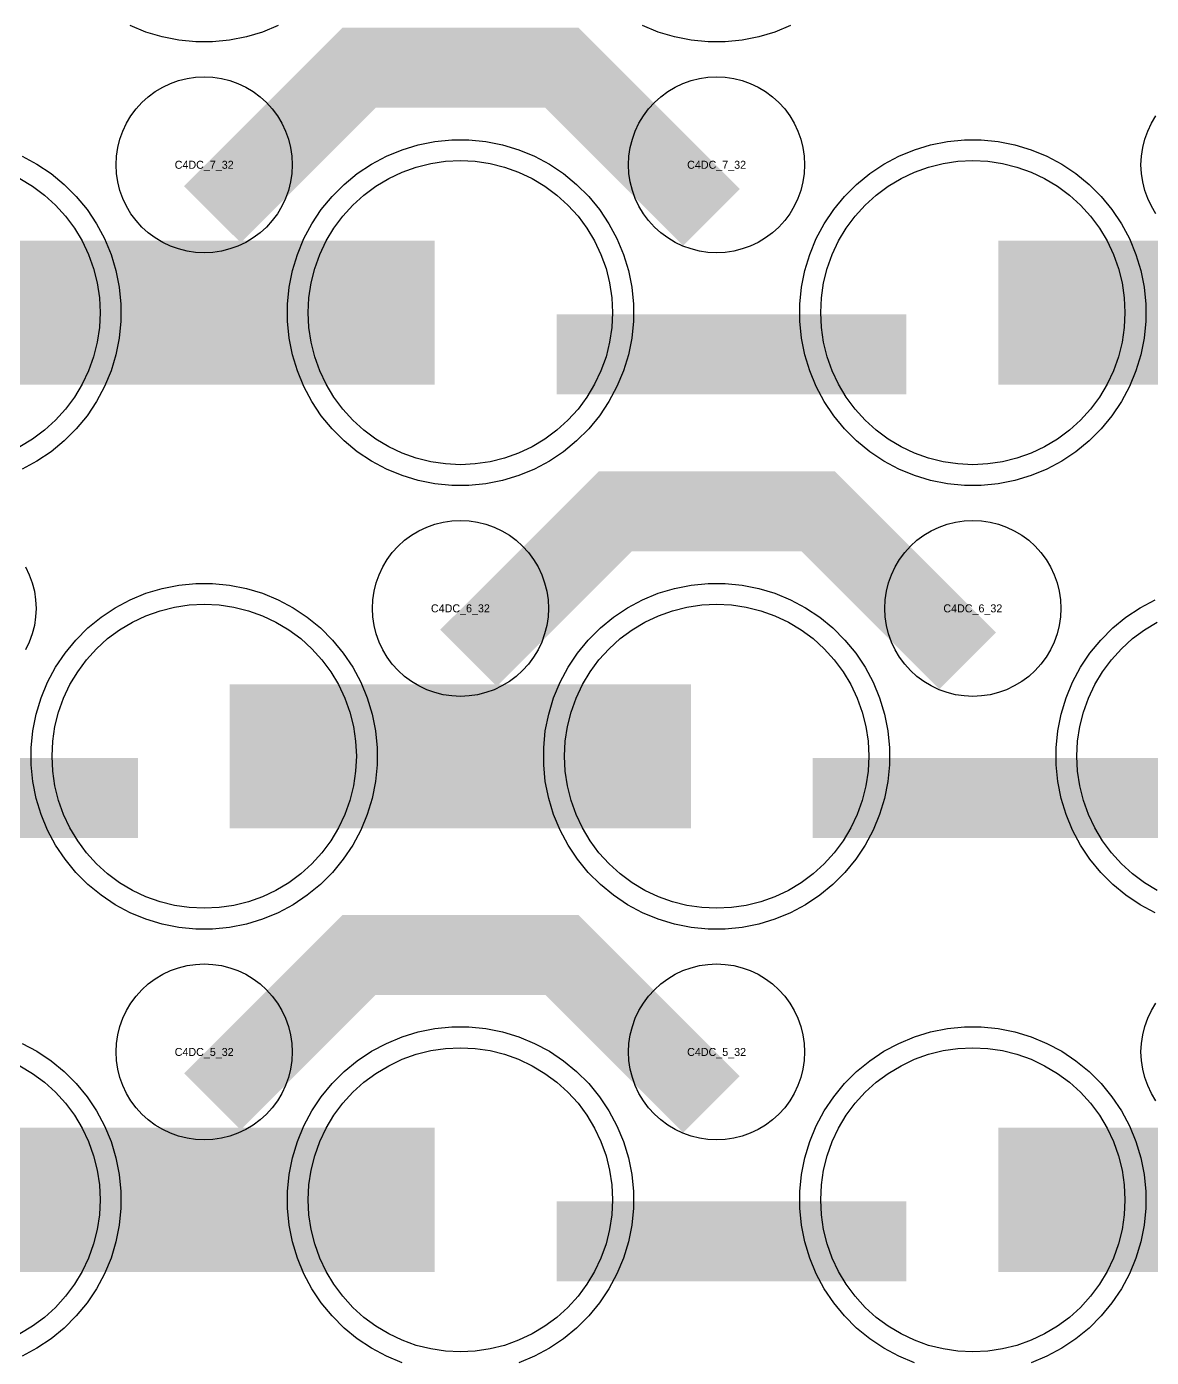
# Model space of a CAD drawing. Extents: x -11880 to 11880, y -14992 to 14992.
# Drawn here: x -1815.4 to -1464.2, y -14196 to -13780.3 of the extents above; entities that cross this region are included whole.
import ezdxf
from ezdxf.enums import TextEntityAlignment as Align

# ---------------------------------------------------------------- set-up
doc = ezdxf.new("R2010")
doc.units = 0
doc.header["$MEASUREMENT"] = 0
for name, color, linetype in [('GDS_775_DT_237', 138, 'CONTINUOUS'), ('RDL1_FS', 34, 'CONTINUOUS'), ('RDL_BS', 160, 'CONTINUOUS')]:
    doc.layers.add(name, color=color, linetype=linetype)

msp = doc.modelspace()

# ---------------------------------------------------------------- linework, layer by layer
at = {"layer": 'RDL1_FS', "color": 241, "true_color": 0xf7abae}
for points in [[(-1680, -13917.124), (-1684.657, -13916.895), (-1689.268, -13916.211), (-1693.791, -13915.079), (-1698.181, -13913.507), (-1702.395, -13911.515), (-1706.395, -13909.117), (-1710.14, -13906.339), (-1713.594, -13903.209), (-1716.724, -13899.755), (-1719.502, -13896.01), (-1721.9, -13892.01), (-1723.892, -13887.796), (-1725.464, -13883.406), (-1726.596, -13878.883), (-1727.28, -13874.272), (-1727.509, -13869.615), (-1727.28, -13864.958), (-1726.596, -13860.347), (-1725.464, -13855.824), (-1723.892, -13851.434), (-1721.9, -13847.22), (-1719.502, -13843.22), (-1716.724, -13839.475), (-1713.594, -13836.021), (-1710.14, -13832.891), (-1706.395, -13830.113), (-1702.395, -13827.715), (-1698.181, -13825.723), (-1693.791, -13824.151), (-1689.268, -13823.019), (-1684.657, -13822.335), (-1680, -13822.106), (-1675.343, -13822.335), (-1670.732, -13823.019), (-1666.209, -13824.151), (-1661.819, -13825.723), (-1657.605, -13827.715), (-1653.605, -13830.113), (-1649.86, -13832.891), (-1646.406, -13836.021), (-1643.276, -13839.475), (-1640.498, -13843.22), (-1638.1, -13847.22), (-1636.108, -13851.434), (-1634.536, -13855.824), (-1633.404, -13860.347), (-1632.72, -13864.958), (-1632.491, -13869.615), (-1632.72, -13874.272), (-1633.404, -13878.883), (-1634.536, -13883.406), (-1636.108, -13887.796), (-1638.1, -13892.01), (-1640.498, -13896.01), (-1643.276, -13899.755), (-1646.406, -13903.209), (-1649.86, -13906.339), (-1653.605, -13909.117), (-1657.605, -13911.515), (-1661.819, -13913.507), (-1666.209, -13915.079), (-1670.732, -13916.211), (-1675.343, -13916.895)], [(-1520, -13917.124), (-1524.657, -13916.895), (-1529.268, -13916.211), (-1533.791, -13915.079), (-1538.181, -13913.507), (-1542.395, -13911.515), (-1546.395, -13909.117), (-1550.14, -13906.339), (-1553.594, -13903.209), (-1556.724, -13899.755), (-1559.502, -13896.01), (-1561.9, -13892.01), (-1563.892, -13887.796), (-1565.464, -13883.406), (-1566.596, -13878.883), (-1567.28, -13874.272), (-1567.509, -13869.615), (-1567.28, -13864.958), (-1566.596, -13860.347), (-1565.464, -13855.824), (-1563.892, -13851.434), (-1561.9, -13847.22), (-1559.502, -13843.22), (-1556.724, -13839.475), (-1553.594, -13836.021), (-1550.14, -13832.891), (-1546.395, -13830.113), (-1542.395, -13827.715), (-1538.181, -13825.723), (-1533.791, -13824.151), (-1529.268, -13823.019), (-1524.657, -13822.335), (-1520, -13822.106), (-1515.343, -13822.335), (-1510.732, -13823.019), (-1506.209, -13824.151), (-1501.819, -13825.723), (-1497.605, -13827.715), (-1493.605, -13830.113), (-1489.86, -13832.891), (-1486.406, -13836.021), (-1483.276, -13839.475), (-1480.498, -13843.22), (-1478.1, -13847.22), (-1476.108, -13851.434), (-1474.536, -13855.824), (-1473.404, -13860.347), (-1472.72, -13864.958), (-1472.491, -13869.615), (-1472.72, -13874.272), (-1473.404, -13878.883), (-1474.536, -13883.406), (-1476.108, -13887.796), (-1478.1, -13892.01), (-1480.498, -13896.01), (-1483.276, -13899.755), (-1486.406, -13903.209), (-1489.86, -13906.339), (-1493.605, -13909.117), (-1497.605, -13911.515), (-1501.819, -13913.507), (-1506.209, -13915.079), (-1510.732, -13916.211), (-1515.343, -13916.895)], [(-1760, -14055.689), (-1764.657, -14055.46), (-1769.268, -14054.776), (-1773.791, -14053.644), (-1778.181, -14052.072), (-1782.395, -14050.08), (-1786.395, -14047.682), (-1790.14, -14044.904), (-1793.594, -14041.774), (-1796.724, -14038.32), (-1799.502, -14034.575), (-1801.9, -14030.575), (-1803.892, -14026.361), (-1805.464, -14021.971), (-1806.596, -14017.448), (-1807.28, -14012.837), (-1807.509, -14008.18), (-1807.28, -14003.523), (-1806.596, -13998.912), (-1805.464, -13994.389), (-1803.892, -13989.999), (-1801.9, -13985.785), (-1799.502, -13981.785), (-1796.724, -13978.04), (-1793.594, -13974.586), (-1790.14, -13971.456), (-1786.395, -13968.678), (-1782.395, -13966.28), (-1778.181, -13964.288), (-1773.791, -13962.716), (-1769.268, -13961.584), (-1764.657, -13960.9), (-1760, -13960.671), (-1755.343, -13960.9), (-1750.732, -13961.584), (-1746.209, -13962.716), (-1741.819, -13964.288), (-1737.605, -13966.28), (-1733.605, -13968.678), (-1729.86, -13971.456), (-1726.406, -13974.586), (-1723.276, -13978.04), (-1720.498, -13981.785), (-1718.1, -13985.785), (-1716.108, -13989.999), (-1714.536, -13994.389), (-1713.404, -13998.912), (-1712.72, -14003.523), (-1712.491, -14008.18), (-1712.72, -14012.837), (-1713.404, -14017.448), (-1714.536, -14021.971), (-1716.108, -14026.361), (-1718.1, -14030.575), (-1720.498, -14034.575), (-1723.276, -14038.32), (-1726.406, -14041.774), (-1729.86, -14044.904), (-1733.605, -14047.682), (-1737.605, -14050.08), (-1741.819, -14052.072), (-1746.209, -14053.644), (-1750.732, -14054.776), (-1755.343, -14055.46)], [(-1600, -14055.689), (-1604.657, -14055.46), (-1609.268, -14054.776), (-1613.791, -14053.644), (-1618.181, -14052.072), (-1622.395, -14050.08), (-1626.395, -14047.682), (-1630.14, -14044.904), (-1633.594, -14041.774), (-1636.724, -14038.32), (-1639.502, -14034.575), (-1641.9, -14030.575), (-1643.892, -14026.361), (-1645.464, -14021.971), (-1646.596, -14017.448), (-1647.28, -14012.837), (-1647.509, -14008.18), (-1647.28, -14003.523), (-1646.596, -13998.912), (-1645.464, -13994.389), (-1643.892, -13989.999), (-1641.9, -13985.785), (-1639.502, -13981.785), (-1636.724, -13978.04), (-1633.594, -13974.586), (-1630.14, -13971.456), (-1626.395, -13968.678), (-1622.395, -13966.28), (-1618.181, -13964.288), (-1613.791, -13962.716), (-1609.268, -13961.584), (-1604.657, -13960.9), (-1600, -13960.671), (-1595.343, -13960.9), (-1590.732, -13961.584), (-1586.209, -13962.716), (-1581.819, -13964.288), (-1577.605, -13966.28), (-1573.605, -13968.678), (-1569.86, -13971.456), (-1566.406, -13974.586), (-1563.276, -13978.04), (-1560.498, -13981.785), (-1558.1, -13985.785), (-1556.108, -13989.999), (-1554.536, -13994.389), (-1553.404, -13998.912), (-1552.72, -14003.523), (-1552.491, -14008.18), (-1552.72, -14012.837), (-1553.404, -14017.448), (-1554.536, -14021.971), (-1556.108, -14026.361), (-1558.1, -14030.575), (-1560.498, -14034.575), (-1563.276, -14038.32), (-1566.406, -14041.774), (-1569.86, -14044.904), (-1573.605, -14047.682), (-1577.605, -14050.08), (-1581.819, -14052.072), (-1586.209, -14053.644), (-1590.732, -14054.776), (-1595.343, -14055.46)], [(-1680, -14194.254), (-1684.657, -14194.025), (-1689.268, -14193.341), (-1693.791, -14192.209), (-1698.181, -14190.637), (-1702.395, -14188.645), (-1706.395, -14186.247), (-1710.14, -14183.469), (-1713.594, -14180.339), (-1716.724, -14176.885), (-1719.502, -14173.14), (-1721.9, -14169.14), (-1723.892, -14164.926), (-1725.464, -14160.536), (-1726.596, -14156.013), (-1727.28, -14151.402), (-1727.509, -14146.745), (-1727.28, -14142.088), (-1726.596, -14137.477), (-1725.464, -14132.954), (-1723.892, -14128.564), (-1721.9, -14124.35), (-1719.502, -14120.35), (-1716.724, -14116.605), (-1713.594, -14113.151), (-1710.14, -14110.021), (-1706.395, -14107.243), (-1702.395, -14104.845), (-1698.181, -14102.853), (-1693.791, -14101.281), (-1689.268, -14100.149), (-1684.657, -14099.465), (-1680, -14099.236), (-1675.343, -14099.465), (-1670.732, -14100.149), (-1666.209, -14101.281), (-1661.819, -14102.853), (-1657.605, -14104.845), (-1653.605, -14107.243), (-1649.86, -14110.021), (-1646.406, -14113.151), (-1643.276, -14116.605), (-1640.498, -14120.35), (-1638.1, -14124.35), (-1636.108, -14128.564), (-1634.536, -14132.954), (-1633.404, -14137.477), (-1632.72, -14142.088), (-1632.491, -14146.745), (-1632.72, -14151.402), (-1633.404, -14156.013), (-1634.536, -14160.536), (-1636.108, -14164.926), (-1638.1, -14169.14), (-1640.498, -14173.14), (-1643.276, -14176.885), (-1646.406, -14180.339), (-1649.86, -14183.469), (-1653.605, -14186.247), (-1657.605, -14188.645), (-1661.819, -14190.637), (-1666.209, -14192.209), (-1670.732, -14193.341), (-1675.343, -14194.025)], [(-1520, -14194.254), (-1524.657, -14194.025), (-1529.268, -14193.341), (-1533.791, -14192.209), (-1538.181, -14190.637), (-1542.395, -14188.645), (-1546.395, -14186.247), (-1550.14, -14183.469), (-1553.594, -14180.339), (-1556.724, -14176.885), (-1559.502, -14173.14), (-1561.9, -14169.14), (-1563.892, -14164.926), (-1565.464, -14160.536), (-1566.596, -14156.013), (-1567.28, -14151.402), (-1567.509, -14146.745), (-1567.28, -14142.088), (-1566.596, -14137.477), (-1565.464, -14132.954), (-1563.892, -14128.564), (-1561.9, -14124.35), (-1559.502, -14120.35), (-1556.724, -14116.605), (-1553.594, -14113.151), (-1550.14, -14110.021), (-1546.395, -14107.243), (-1542.395, -14104.845), (-1538.181, -14102.853), (-1533.791, -14101.281), (-1529.268, -14100.149), (-1524.657, -14099.465), (-1520, -14099.236), (-1515.343, -14099.465), (-1510.732, -14100.149), (-1506.209, -14101.281), (-1501.819, -14102.853), (-1497.605, -14104.845), (-1493.605, -14107.243), (-1489.86, -14110.021), (-1486.406, -14113.151), (-1483.276, -14116.605), (-1480.498, -14120.35), (-1478.1, -14124.35), (-1476.108, -14128.564), (-1474.536, -14132.954), (-1473.404, -14137.477), (-1472.72, -14142.088), (-1472.491, -14146.745), (-1472.72, -14151.402), (-1473.404, -14156.013), (-1474.536, -14160.536), (-1476.108, -14164.926), (-1478.1, -14169.14), (-1480.498, -14173.14), (-1483.276, -14176.885), (-1486.406, -14180.339), (-1489.86, -14183.469), (-1493.605, -14186.247), (-1497.605, -14188.645), (-1501.819, -14190.637), (-1506.209, -14192.209), (-1510.732, -14193.341), (-1515.343, -14194.025)]]:
    msp.add_lwpolyline(points, close=True, dxfattribs=at)
for points in [[(-1817.605, -13827.715), (-1813.605, -13830.113), (-1809.86, -13832.891), (-1806.406, -13836.021), (-1803.276, -13839.475), (-1800.498, -13843.22), (-1798.1, -13847.22), (-1796.108, -13851.434), (-1794.536, -13855.824), (-1793.404, -13860.347), (-1792.72, -13864.958), (-1792.491, -13869.615), (-1792.72, -13874.272), (-1793.404, -13878.883), (-1794.536, -13883.406), (-1796.108, -13887.796), (-1798.1, -13892.01), (-1800.498, -13896.01), (-1803.276, -13899.755), (-1806.406, -13903.209), (-1809.86, -13906.339), (-1813.605, -13909.117), (-1817.605, -13911.515)], [(-1462.395, -14050.08), (-1466.395, -14047.682), (-1470.14, -14044.904), (-1473.594, -14041.774), (-1476.724, -14038.32), (-1479.502, -14034.575), (-1481.9, -14030.575), (-1483.892, -14026.361), (-1485.464, -14021.971), (-1486.596, -14017.448), (-1487.28, -14012.837), (-1487.509, -14008.18), (-1487.28, -14003.523), (-1486.596, -13998.912), (-1485.464, -13994.389), (-1483.892, -13989.999), (-1481.9, -13985.785), (-1479.502, -13981.785), (-1476.724, -13978.04), (-1473.594, -13974.586), (-1470.14, -13971.456), (-1466.395, -13968.678), (-1462.395, -13966.28)], [(-1817.605, -14104.845), (-1813.605, -14107.243), (-1809.86, -14110.021), (-1806.406, -14113.151), (-1803.276, -14116.605), (-1800.498, -14120.35), (-1798.1, -14124.35), (-1796.108, -14128.564), (-1794.536, -14132.954), (-1793.404, -14137.477), (-1792.72, -14142.088), (-1792.491, -14146.745), (-1792.72, -14151.402), (-1793.404, -14156.013), (-1794.536, -14160.536), (-1796.108, -14164.926), (-1798.1, -14169.14), (-1800.498, -14173.14), (-1803.276, -14176.885), (-1806.406, -14180.339), (-1809.86, -14183.469), (-1813.605, -14186.247), (-1817.605, -14188.645)]]:
    msp.add_lwpolyline(points, dxfattribs=at)
for points in [[(-1831.998, -13869.615, 45, 45, 0), (-1759.998, -13869.615, 45, 45, 0)], [(-1759.998, -13869.615, 45, 45, 0), (-1687.998, -13869.615, 45, 45, 0)], [(-1511.998, -13869.615, 45, 45, 0), (-1439.998, -13869.615, 45, 45, 0)], [(-1751.998, -14008.18, 45, 45, 0), (-1679.998, -14008.18, 45, 45, 0)], [(-1679.998, -14008.18, 45, 45, 0), (-1607.998, -14008.18, 45, 45, 0)], [(-1831.998, -14146.745, 45, 45, 0), (-1759.998, -14146.745, 45, 45, 0)], [(-1759.998, -14146.745, 45, 45, 0), (-1687.998, -14146.745, 45, 45, 0)], [(-1511.998, -14146.745, 45, 45, 0), (-1439.998, -14146.745, 45, 45, 0)]]:
    msp.add_lwpolyline(points, format="xyseb", dxfattribs=at)
at = {"layer": 'RDL_BS', "color": 241, "true_color": 0xf7abae}
for points in [[(-1736.885, -13779.925), (-1741.795, -13781.956), (-1746.835, -13783.487), (-1752.062, -13784.533), (-1757.356, -13785.05), (-1762.644, -13785.05), (-1767.938, -13784.533), (-1773.165, -13783.487), (-1778.205, -13781.956), (-1783.115, -13779.925)], [(-1576.885, -13779.925), (-1581.795, -13781.956), (-1586.835, -13783.487), (-1592.062, -13784.533), (-1597.356, -13785.05), (-1602.644, -13785.05), (-1607.938, -13784.533), (-1613.165, -13783.487), (-1618.205, -13781.956), (-1623.115, -13779.925)], [(-1816.885, -13820.74), (-1812.223, -13823.232), (-1807.809, -13826.179), (-1803.708, -13829.541), (-1799.926, -13833.323), (-1796.564, -13837.424), (-1793.617, -13841.838), (-1791.125, -13846.5), (-1789.094, -13851.41), (-1787.563, -13856.45), (-1786.517, -13861.677), (-1786, -13866.971), (-1786, -13872.259), (-1786.517, -13877.553), (-1787.563, -13882.78), (-1789.094, -13887.82), (-1791.125, -13892.73), (-1793.617, -13897.392), (-1796.564, -13901.806), (-1799.926, -13905.907), (-1803.708, -13909.689), (-1807.809, -13913.051), (-1812.223, -13915.998), (-1816.885, -13918.49)], [(-1463.115, -14057.055), (-1467.777, -14054.563), (-1472.191, -14051.616), (-1476.292, -14048.254), (-1480.074, -14044.472), (-1483.436, -14040.371), (-1486.383, -14035.957), (-1488.875, -14031.295), (-1490.906, -14026.385), (-1492.437, -14021.345), (-1493.483, -14016.118), (-1494, -14010.824), (-1494, -14005.536), (-1493.483, -14000.242), (-1492.437, -13995.015), (-1490.906, -13989.975), (-1488.875, -13985.065), (-1486.383, -13980.403), (-1483.436, -13975.989), (-1480.074, -13971.888), (-1476.292, -13968.106), (-1472.191, -13964.744), (-1467.777, -13961.797), (-1463.115, -13959.305)], [(-1698.205, -14197.651), (-1703.115, -14195.62), (-1707.777, -14193.128), (-1712.191, -14190.181), (-1716.292, -14186.819), (-1720.074, -14183.037), (-1723.436, -14178.936), (-1726.383, -14174.522), (-1728.875, -14169.86), (-1730.906, -14164.95), (-1732.437, -14159.91), (-1733.483, -14154.683), (-1734, -14149.389), (-1734, -14144.101), (-1733.483, -14138.807), (-1732.437, -14133.58), (-1730.906, -14128.54), (-1728.875, -14123.63), (-1726.383, -14118.968), (-1723.436, -14114.554), (-1720.074, -14110.453), (-1716.292, -14106.671), (-1712.191, -14103.309), (-1707.777, -14100.362), (-1703.115, -14097.87), (-1698.205, -14095.839), (-1693.165, -14094.308), (-1687.938, -14093.262), (-1682.644, -14092.745), (-1677.356, -14092.745), (-1672.062, -14093.262), (-1666.835, -14094.308), (-1661.795, -14095.839), (-1656.885, -14097.87), (-1652.223, -14100.362), (-1647.809, -14103.309), (-1643.708, -14106.671), (-1639.926, -14110.453), (-1636.564, -14114.554), (-1633.617, -14118.968), (-1631.125, -14123.63), (-1629.094, -14128.54), (-1627.563, -14133.58), (-1626.517, -14138.807), (-1626, -14144.101), (-1626, -14149.389), (-1626.517, -14154.683), (-1627.563, -14159.91), (-1629.094, -14164.95), (-1631.125, -14169.86), (-1633.617, -14174.522), (-1636.564, -14178.936), (-1639.926, -14183.037), (-1643.708, -14186.819), (-1647.809, -14190.181), (-1652.223, -14193.128), (-1656.885, -14195.62), (-1661.795, -14197.651)], [(-1538.205, -14197.651), (-1543.115, -14195.62), (-1547.777, -14193.128), (-1552.191, -14190.181), (-1556.292, -14186.819), (-1560.074, -14183.037), (-1563.436, -14178.936), (-1566.383, -14174.522), (-1568.875, -14169.86), (-1570.906, -14164.95), (-1572.437, -14159.91), (-1573.483, -14154.683), (-1574, -14149.389), (-1574, -14144.101), (-1573.483, -14138.807), (-1572.437, -14133.58), (-1570.906, -14128.54), (-1568.875, -14123.63), (-1566.383, -14118.968), (-1563.436, -14114.554), (-1560.074, -14110.453), (-1556.292, -14106.671), (-1552.191, -14103.309), (-1547.777, -14100.362), (-1543.115, -14097.87), (-1538.205, -14095.839), (-1533.165, -14094.308), (-1527.938, -14093.262), (-1522.644, -14092.745), (-1517.356, -14092.745), (-1512.062, -14093.262), (-1506.835, -14094.308), (-1501.795, -14095.839), (-1496.885, -14097.87), (-1492.223, -14100.362), (-1487.809, -14103.309), (-1483.708, -14106.671), (-1479.926, -14110.453), (-1476.564, -14114.554), (-1473.617, -14118.968), (-1471.125, -14123.63), (-1469.094, -14128.54), (-1467.563, -14133.58), (-1466.517, -14138.807), (-1466, -14144.101), (-1466, -14149.389), (-1466.517, -14154.683), (-1467.563, -14159.91), (-1469.094, -14164.95), (-1471.125, -14169.86), (-1473.617, -14174.522), (-1476.564, -14178.936), (-1479.926, -14183.037), (-1483.708, -14186.819), (-1487.809, -14190.181), (-1492.223, -14193.128), (-1496.885, -14195.62), (-1501.795, -14197.651)], [(-1816.885, -14097.87), (-1812.223, -14100.362), (-1807.809, -14103.309), (-1803.708, -14106.671), (-1799.926, -14110.453), (-1796.564, -14114.554), (-1793.617, -14118.968), (-1791.125, -14123.63), (-1789.094, -14128.54), (-1787.563, -14133.58), (-1786.517, -14138.807), (-1786, -14144.101), (-1786, -14149.389), (-1786.517, -14154.683), (-1787.563, -14159.91), (-1789.094, -14164.95), (-1791.125, -14169.86), (-1793.617, -14174.522), (-1796.564, -14178.936), (-1799.926, -14183.037), (-1803.708, -14186.819), (-1807.809, -14190.181), (-1812.223, -14193.128), (-1816.885, -14195.62)]]:
    msp.add_lwpolyline(points, dxfattribs=at)
at = {"layer": 'RDL_BS'}
for points in [[(-1757.438, -13838.929, 25, 25, 0), (-1711.623, -13793.114, 25, 25, 0), (-1678.07, -13793.114, 25, 25, 0)], [(-1601.599, -13839.828, 25, 25, 0), (-1648.313, -13793.114, 25, 25, 0), (-1678.071, -13793.114, 25, 25, 0)], [(-1677.438, -13977.494, 25, 25, 0), (-1631.623, -13931.679, 25, 25, 0), (-1598.07, -13931.679, 25, 25, 0)], [(-1521.599, -13978.393, 25, 25, 0), (-1568.313, -13931.679, 25, 25, 0), (-1598.071, -13931.679, 25, 25, 0)], [(-1757.438, -14116.059, 25, 25, 0), (-1711.623, -14070.244, 25, 25, 0), (-1678.07, -14070.244, 25, 25, 0)], [(-1601.599, -14116.958, 25, 25, 0), (-1648.313, -14070.244, 25, 25, 0), (-1678.071, -14070.244, 25, 25, 0)]]:
    msp.add_lwpolyline(points, format="xyseb", dxfattribs=at)
for points in [[(-1760, -13850.921), (-1762.693, -13850.789), (-1765.365, -13850.393), (-1767.984, -13849.736), (-1770.519, -13848.829), (-1772.956, -13847.677), (-1775.28, -13846.284), (-1777.443, -13844.681), (-1779.442, -13842.869), (-1781.254, -13840.87), (-1782.857, -13838.707), (-1784.25, -13836.383), (-1785.402, -13833.946), (-1786.309, -13831.411), (-1786.966, -13828.792), (-1787.362, -13826.12), (-1787.494, -13823.427), (-1787.362, -13820.734), (-1786.966, -13818.062), (-1786.309, -13815.443), (-1785.402, -13812.908), (-1784.25, -13810.471), (-1782.857, -13808.147), (-1781.254, -13805.984), (-1779.442, -13803.985), (-1777.443, -13802.173), (-1775.28, -13800.57), (-1772.956, -13799.177), (-1770.519, -13798.025), (-1767.984, -13797.118), (-1765.365, -13796.461), (-1762.693, -13796.065), (-1760, -13795.933), (-1757.307, -13796.065), (-1754.635, -13796.461), (-1752.016, -13797.118), (-1749.481, -13798.025), (-1747.044, -13799.177), (-1744.72, -13800.57), (-1742.557, -13802.173), (-1740.558, -13803.985), (-1738.746, -13805.984), (-1737.143, -13808.147), (-1735.75, -13810.471), (-1734.598, -13812.908), (-1733.691, -13815.443), (-1733.034, -13818.062), (-1732.638, -13820.734), (-1732.506, -13823.427), (-1732.638, -13826.12), (-1733.034, -13828.792), (-1733.691, -13831.411), (-1734.598, -13833.946), (-1735.75, -13836.383), (-1737.143, -13838.707), (-1738.746, -13840.87), (-1740.558, -13842.869), (-1742.557, -13844.681), (-1744.72, -13846.284), (-1747.044, -13847.677), (-1749.481, -13848.829), (-1752.016, -13849.736), (-1754.635, -13850.393), (-1757.307, -13850.789)], [(-1600, -13850.921), (-1602.693, -13850.789), (-1605.365, -13850.393), (-1607.984, -13849.736), (-1610.519, -13848.829), (-1612.956, -13847.677), (-1615.28, -13846.284), (-1617.443, -13844.681), (-1619.442, -13842.869), (-1621.254, -13840.87), (-1622.857, -13838.707), (-1624.25, -13836.383), (-1625.402, -13833.946), (-1626.309, -13831.411), (-1626.966, -13828.792), (-1627.362, -13826.12), (-1627.494, -13823.427), (-1627.362, -13820.734), (-1626.966, -13818.062), (-1626.309, -13815.443), (-1625.402, -13812.908), (-1624.25, -13810.471), (-1622.857, -13808.147), (-1621.254, -13805.984), (-1619.442, -13803.985), (-1617.443, -13802.173), (-1615.28, -13800.57), (-1612.956, -13799.177), (-1610.519, -13798.025), (-1607.984, -13797.118), (-1605.365, -13796.461), (-1602.693, -13796.065), (-1600, -13795.933), (-1597.307, -13796.065), (-1594.635, -13796.461), (-1592.016, -13797.118), (-1589.481, -13798.025), (-1587.044, -13799.177), (-1584.72, -13800.57), (-1582.557, -13802.173), (-1580.558, -13803.985), (-1578.746, -13805.984), (-1577.143, -13808.147), (-1575.75, -13810.471), (-1574.598, -13812.908), (-1573.691, -13815.443), (-1573.034, -13818.062), (-1572.638, -13820.734), (-1572.506, -13823.427), (-1572.638, -13826.12), (-1573.034, -13828.792), (-1573.691, -13831.411), (-1574.598, -13833.946), (-1575.75, -13836.383), (-1577.143, -13838.707), (-1578.746, -13840.87), (-1580.558, -13842.869), (-1582.557, -13844.681), (-1584.72, -13846.284), (-1587.044, -13847.677), (-1589.481, -13848.829), (-1592.016, -13849.736), (-1594.635, -13850.393), (-1597.307, -13850.789)], [(-1680, -13989.486), (-1682.693, -13989.354), (-1685.365, -13988.958), (-1687.984, -13988.301), (-1690.519, -13987.394), (-1692.956, -13986.242), (-1695.28, -13984.849), (-1697.443, -13983.246), (-1699.442, -13981.434), (-1701.254, -13979.435), (-1702.857, -13977.272), (-1704.25, -13974.948), (-1705.402, -13972.511), (-1706.309, -13969.976), (-1706.966, -13967.357), (-1707.362, -13964.685), (-1707.494, -13961.992), (-1707.362, -13959.299), (-1706.966, -13956.627), (-1706.309, -13954.008), (-1705.402, -13951.473), (-1704.25, -13949.036), (-1702.857, -13946.712), (-1701.254, -13944.549), (-1699.442, -13942.55), (-1697.443, -13940.738), (-1695.28, -13939.135), (-1692.956, -13937.742), (-1690.519, -13936.59), (-1687.984, -13935.683), (-1685.365, -13935.026), (-1682.693, -13934.63), (-1680, -13934.498), (-1677.307, -13934.63), (-1674.635, -13935.026), (-1672.016, -13935.683), (-1669.481, -13936.59), (-1667.044, -13937.742), (-1664.72, -13939.135), (-1662.557, -13940.738), (-1660.558, -13942.55), (-1658.746, -13944.549), (-1657.143, -13946.712), (-1655.75, -13949.036), (-1654.598, -13951.473), (-1653.691, -13954.008), (-1653.034, -13956.627), (-1652.638, -13959.299), (-1652.506, -13961.992), (-1652.638, -13964.685), (-1653.034, -13967.357), (-1653.691, -13969.976), (-1654.598, -13972.511), (-1655.75, -13974.948), (-1657.143, -13977.272), (-1658.746, -13979.435), (-1660.558, -13981.434), (-1662.557, -13983.246), (-1664.72, -13984.849), (-1667.044, -13986.242), (-1669.481, -13987.394), (-1672.016, -13988.301), (-1674.635, -13988.958), (-1677.307, -13989.354)], [(-1520, -13989.486), (-1522.693, -13989.354), (-1525.365, -13988.958), (-1527.984, -13988.301), (-1530.519, -13987.394), (-1532.956, -13986.242), (-1535.28, -13984.849), (-1537.443, -13983.246), (-1539.442, -13981.434), (-1541.254, -13979.435), (-1542.857, -13977.272), (-1544.25, -13974.948), (-1545.402, -13972.511), (-1546.309, -13969.976), (-1546.966, -13967.357), (-1547.362, -13964.685), (-1547.494, -13961.992), (-1547.362, -13959.299), (-1546.966, -13956.627), (-1546.309, -13954.008), (-1545.402, -13951.473), (-1544.25, -13949.036), (-1542.857, -13946.712), (-1541.254, -13944.549), (-1539.442, -13942.55), (-1537.443, -13940.738), (-1535.28, -13939.135), (-1532.956, -13937.742), (-1530.519, -13936.59), (-1527.984, -13935.683), (-1525.365, -13935.026), (-1522.693, -13934.63), (-1520, -13934.498), (-1517.307, -13934.63), (-1514.635, -13935.026), (-1512.016, -13935.683), (-1509.481, -13936.59), (-1507.044, -13937.742), (-1504.72, -13939.135), (-1502.557, -13940.738), (-1500.558, -13942.55), (-1498.746, -13944.549), (-1497.143, -13946.712), (-1495.75, -13949.036), (-1494.598, -13951.473), (-1493.691, -13954.008), (-1493.034, -13956.627), (-1492.638, -13959.299), (-1492.506, -13961.992), (-1492.638, -13964.685), (-1493.034, -13967.357), (-1493.691, -13969.976), (-1494.598, -13972.511), (-1495.75, -13974.948), (-1497.143, -13977.272), (-1498.746, -13979.435), (-1500.558, -13981.434), (-1502.557, -13983.246), (-1504.72, -13984.849), (-1507.044, -13986.242), (-1509.481, -13987.394), (-1512.016, -13988.301), (-1514.635, -13988.958), (-1517.307, -13989.354)], [(-1760, -14128.051), (-1762.693, -14127.919), (-1765.365, -14127.523), (-1767.984, -14126.866), (-1770.519, -14125.959), (-1772.956, -14124.807), (-1775.28, -14123.414), (-1777.443, -14121.811), (-1779.442, -14119.999), (-1781.254, -14118), (-1782.857, -14115.837), (-1784.25, -14113.513), (-1785.402, -14111.076), (-1786.309, -14108.541), (-1786.966, -14105.922), (-1787.362, -14103.25), (-1787.494, -14100.557), (-1787.362, -14097.864), (-1786.966, -14095.192), (-1786.309, -14092.573), (-1785.402, -14090.038), (-1784.25, -14087.601), (-1782.857, -14085.277), (-1781.254, -14083.114), (-1779.442, -14081.115), (-1777.443, -14079.303), (-1775.28, -14077.7), (-1772.956, -14076.307), (-1770.519, -14075.155), (-1767.984, -14074.248), (-1765.365, -14073.591), (-1762.693, -14073.195), (-1760, -14073.063), (-1757.307, -14073.195), (-1754.635, -14073.591), (-1752.016, -14074.248), (-1749.481, -14075.155), (-1747.044, -14076.307), (-1744.72, -14077.7), (-1742.557, -14079.303), (-1740.558, -14081.115), (-1738.746, -14083.114), (-1737.143, -14085.277), (-1735.75, -14087.601), (-1734.598, -14090.038), (-1733.691, -14092.573), (-1733.034, -14095.192), (-1732.638, -14097.864), (-1732.506, -14100.557), (-1732.638, -14103.25), (-1733.034, -14105.922), (-1733.691, -14108.541), (-1734.598, -14111.076), (-1735.75, -14113.513), (-1737.143, -14115.837), (-1738.746, -14118), (-1740.558, -14119.999), (-1742.557, -14121.811), (-1744.72, -14123.414), (-1747.044, -14124.807), (-1749.481, -14125.959), (-1752.016, -14126.866), (-1754.635, -14127.523), (-1757.307, -14127.919)], [(-1600, -14128.051), (-1602.693, -14127.919), (-1605.365, -14127.523), (-1607.984, -14126.866), (-1610.519, -14125.959), (-1612.956, -14124.807), (-1615.28, -14123.414), (-1617.443, -14121.811), (-1619.442, -14119.999), (-1621.254, -14118), (-1622.857, -14115.837), (-1624.25, -14113.513), (-1625.402, -14111.076), (-1626.309, -14108.541), (-1626.966, -14105.922), (-1627.362, -14103.25), (-1627.494, -14100.557), (-1627.362, -14097.864), (-1626.966, -14095.192), (-1626.309, -14092.573), (-1625.402, -14090.038), (-1624.25, -14087.601), (-1622.857, -14085.277), (-1621.254, -14083.114), (-1619.442, -14081.115), (-1617.443, -14079.303), (-1615.28, -14077.7), (-1612.956, -14076.307), (-1610.519, -14075.155), (-1607.984, -14074.248), (-1605.365, -14073.591), (-1602.693, -14073.195), (-1600, -14073.063), (-1597.307, -14073.195), (-1594.635, -14073.591), (-1592.016, -14074.248), (-1589.481, -14075.155), (-1587.044, -14076.307), (-1584.72, -14077.7), (-1582.557, -14079.303), (-1580.558, -14081.115), (-1578.746, -14083.114), (-1577.143, -14085.277), (-1575.75, -14087.601), (-1574.598, -14090.038), (-1573.691, -14092.573), (-1573.034, -14095.192), (-1572.638, -14097.864), (-1572.506, -14100.557), (-1572.638, -14103.25), (-1573.034, -14105.922), (-1573.691, -14108.541), (-1574.598, -14111.076), (-1575.75, -14113.513), (-1577.143, -14115.837), (-1578.746, -14118), (-1580.558, -14119.999), (-1582.557, -14121.811), (-1584.72, -14123.414), (-1587.044, -14124.807), (-1589.481, -14125.959), (-1592.016, -14126.866), (-1594.635, -14127.523), (-1597.307, -14127.919)]]:
    msp.add_lwpolyline(points, close=True, dxfattribs=at)
for points in [[(-1462.857, -13838.707), (-1464.25, -13836.383), (-1465.402, -13833.946), (-1466.309, -13831.411), (-1466.966, -13828.792), (-1467.362, -13826.12), (-1467.494, -13823.427), (-1467.362, -13820.734), (-1466.966, -13818.062), (-1466.309, -13815.443), (-1465.402, -13812.908), (-1464.25, -13810.471), (-1462.857, -13808.147)], [(-1815.75, -13949.036), (-1814.598, -13951.473), (-1813.691, -13954.008), (-1813.034, -13956.627), (-1812.638, -13959.299), (-1812.506, -13961.992), (-1812.638, -13964.685), (-1813.034, -13967.357), (-1813.691, -13969.976), (-1814.598, -13972.511), (-1815.75, -13974.948)], [(-1462.857, -14115.837), (-1464.25, -14113.513), (-1465.402, -14111.076), (-1466.309, -14108.541), (-1466.966, -14105.922), (-1467.362, -14103.25), (-1467.494, -14100.557), (-1467.362, -14097.864), (-1466.966, -14095.192), (-1466.309, -14092.573), (-1465.402, -14090.038), (-1464.25, -14087.601), (-1462.857, -14085.277)]]:
    msp.add_lwpolyline(points, dxfattribs=at)
at = {"layer": 'RDL_BS', "color": 241, "true_color": 0xf7abae}
for points in [[(-1682.644, -13923.615), (-1687.938, -13923.098), (-1693.165, -13922.052), (-1698.205, -13920.521), (-1703.115, -13918.49), (-1707.777, -13915.998), (-1712.191, -13913.051), (-1716.292, -13909.689), (-1720.074, -13905.907), (-1723.436, -13901.806), (-1726.383, -13897.392), (-1728.875, -13892.73), (-1730.906, -13887.82), (-1732.437, -13882.78), (-1733.483, -13877.553), (-1734, -13872.259), (-1734, -13866.971), (-1733.483, -13861.677), (-1732.437, -13856.45), (-1730.906, -13851.41), (-1728.875, -13846.5), (-1726.383, -13841.838), (-1723.436, -13837.424), (-1720.074, -13833.323), (-1716.292, -13829.541), (-1712.191, -13826.179), (-1707.777, -13823.232), (-1703.115, -13820.74), (-1698.205, -13818.709), (-1693.165, -13817.178), (-1687.938, -13816.132), (-1682.644, -13815.615), (-1677.356, -13815.615), (-1672.062, -13816.132), (-1666.835, -13817.178), (-1661.795, -13818.709), (-1656.885, -13820.74), (-1652.223, -13823.232), (-1647.809, -13826.179), (-1643.708, -13829.541), (-1639.926, -13833.323), (-1636.564, -13837.424), (-1633.617, -13841.838), (-1631.125, -13846.5), (-1629.094, -13851.41), (-1627.563, -13856.45), (-1626.517, -13861.677), (-1626, -13866.971), (-1626, -13872.259), (-1626.517, -13877.553), (-1627.563, -13882.78), (-1629.094, -13887.82), (-1631.125, -13892.73), (-1633.617, -13897.392), (-1636.564, -13901.806), (-1639.926, -13905.907), (-1643.708, -13909.689), (-1647.809, -13913.051), (-1652.223, -13915.998), (-1656.885, -13918.49), (-1661.795, -13920.521), (-1666.835, -13922.052), (-1672.062, -13923.098), (-1677.356, -13923.615)], [(-1522.644, -13923.615), (-1527.938, -13923.098), (-1533.165, -13922.052), (-1538.205, -13920.521), (-1543.115, -13918.49), (-1547.777, -13915.998), (-1552.191, -13913.051), (-1556.292, -13909.689), (-1560.074, -13905.907), (-1563.436, -13901.806), (-1566.383, -13897.392), (-1568.875, -13892.73), (-1570.906, -13887.82), (-1572.437, -13882.78), (-1573.483, -13877.553), (-1574, -13872.259), (-1574, -13866.971), (-1573.483, -13861.677), (-1572.437, -13856.45), (-1570.906, -13851.41), (-1568.875, -13846.5), (-1566.383, -13841.838), (-1563.436, -13837.424), (-1560.074, -13833.323), (-1556.292, -13829.541), (-1552.191, -13826.179), (-1547.777, -13823.232), (-1543.115, -13820.74), (-1538.205, -13818.709), (-1533.165, -13817.178), (-1527.938, -13816.132), (-1522.644, -13815.615), (-1517.356, -13815.615), (-1512.062, -13816.132), (-1506.835, -13817.178), (-1501.795, -13818.709), (-1496.885, -13820.74), (-1492.223, -13823.232), (-1487.809, -13826.179), (-1483.708, -13829.541), (-1479.926, -13833.323), (-1476.564, -13837.424), (-1473.617, -13841.838), (-1471.125, -13846.5), (-1469.094, -13851.41), (-1467.563, -13856.45), (-1466.517, -13861.677), (-1466, -13866.971), (-1466, -13872.259), (-1466.517, -13877.553), (-1467.563, -13882.78), (-1469.094, -13887.82), (-1471.125, -13892.73), (-1473.617, -13897.392), (-1476.564, -13901.806), (-1479.926, -13905.907), (-1483.708, -13909.689), (-1487.809, -13913.051), (-1492.223, -13915.998), (-1496.885, -13918.49), (-1501.795, -13920.521), (-1506.835, -13922.052), (-1512.062, -13923.098), (-1517.356, -13923.615)], [(-1762.644, -14062.18), (-1767.938, -14061.663), (-1773.165, -14060.617), (-1778.205, -14059.086), (-1783.115, -14057.055), (-1787.777, -14054.563), (-1792.191, -14051.616), (-1796.292, -14048.254), (-1800.074, -14044.472), (-1803.436, -14040.371), (-1806.383, -14035.957), (-1808.875, -14031.295), (-1810.906, -14026.385), (-1812.437, -14021.345), (-1813.483, -14016.118), (-1814, -14010.824), (-1814, -14005.536), (-1813.483, -14000.242), (-1812.437, -13995.015), (-1810.906, -13989.975), (-1808.875, -13985.065), (-1806.383, -13980.403), (-1803.436, -13975.989), (-1800.074, -13971.888), (-1796.292, -13968.106), (-1792.191, -13964.744), (-1787.777, -13961.797), (-1783.115, -13959.305), (-1778.205, -13957.274), (-1773.165, -13955.743), (-1767.938, -13954.697), (-1762.644, -13954.18), (-1757.356, -13954.18), (-1752.062, -13954.697), (-1746.835, -13955.743), (-1741.795, -13957.274), (-1736.885, -13959.305), (-1732.223, -13961.797), (-1727.809, -13964.744), (-1723.708, -13968.106), (-1719.926, -13971.888), (-1716.564, -13975.989), (-1713.617, -13980.403), (-1711.125, -13985.065), (-1709.094, -13989.975), (-1707.563, -13995.015), (-1706.517, -14000.242), (-1706, -14005.536), (-1706, -14010.824), (-1706.517, -14016.118), (-1707.563, -14021.345), (-1709.094, -14026.385), (-1711.125, -14031.295), (-1713.617, -14035.957), (-1716.564, -14040.371), (-1719.926, -14044.472), (-1723.708, -14048.254), (-1727.809, -14051.616), (-1732.223, -14054.563), (-1736.885, -14057.055), (-1741.795, -14059.086), (-1746.835, -14060.617), (-1752.062, -14061.663), (-1757.356, -14062.18)], [(-1602.644, -14062.18), (-1607.938, -14061.663), (-1613.165, -14060.617), (-1618.205, -14059.086), (-1623.115, -14057.055), (-1627.777, -14054.563), (-1632.191, -14051.616), (-1636.292, -14048.254), (-1640.074, -14044.472), (-1643.436, -14040.371), (-1646.383, -14035.957), (-1648.875, -14031.295), (-1650.906, -14026.385), (-1652.437, -14021.345), (-1653.483, -14016.118), (-1654, -14010.824), (-1654, -14005.536), (-1653.483, -14000.242), (-1652.437, -13995.015), (-1650.906, -13989.975), (-1648.875, -13985.065), (-1646.383, -13980.403), (-1643.436, -13975.989), (-1640.074, -13971.888), (-1636.292, -13968.106), (-1632.191, -13964.744), (-1627.777, -13961.797), (-1623.115, -13959.305), (-1618.205, -13957.274), (-1613.165, -13955.743), (-1607.938, -13954.697), (-1602.644, -13954.18), (-1597.356, -13954.18), (-1592.062, -13954.697), (-1586.835, -13955.743), (-1581.795, -13957.274), (-1576.885, -13959.305), (-1572.223, -13961.797), (-1567.809, -13964.744), (-1563.708, -13968.106), (-1559.926, -13971.888), (-1556.564, -13975.989), (-1553.617, -13980.403), (-1551.125, -13985.065), (-1549.094, -13989.975), (-1547.563, -13995.015), (-1546.517, -14000.242), (-1546, -14005.536), (-1546, -14010.824), (-1546.517, -14016.118), (-1547.563, -14021.345), (-1549.094, -14026.385), (-1551.125, -14031.295), (-1553.617, -14035.957), (-1556.564, -14040.371), (-1559.926, -14044.472), (-1563.708, -14048.254), (-1567.809, -14051.616), (-1572.223, -14054.563), (-1576.885, -14057.055), (-1581.795, -14059.086), (-1586.835, -14060.617), (-1592.062, -14061.663), (-1597.356, -14062.18)]]:
    msp.add_lwpolyline(points, close=True, dxfattribs=at)
for points in [[(-1649.984, -13882.628, 25, 25, 0), (-1540.719, -13882.628, 25, 25, 0)], [(-1889.984, -14021.193, 25, 25, 0), (-1780.719, -14021.193, 25, 25, 0)], [(-1569.984, -14021.193, 25, 25, 0), (-1460.719, -14021.193, 25, 25, 0)], [(-1649.984, -14159.758, 25, 25, 0), (-1540.719, -14159.758, 25, 25, 0)]]:
    msp.add_lwpolyline(points, format="xyseb", dxfattribs=at)

# ---------------------------------------------------------------- texts
at = {"layer": 'GDS_775_DT_237'}
for s, p in [('C4DC_7_32', (-1760, -13823.427)), ('C4DC_7_32', (-1760, -13823.427)), ('C4DC_7_32', (-1600, -13823.427)), ('C4DC_7_32', (-1600, -13823.427)), ('C4DC_6_32', (-1680, -13961.992)), ('C4DC_6_32', (-1680, -13961.992)), ('C4DC_6_32', (-1520, -13961.992)), ('C4DC_6_32', (-1520, -13961.992)), ('C4DC_5_32', (-1760, -14100.557)), ('C4DC_5_32', (-1760, -14100.557)), ('C4DC_5_32', (-1600, -14100.557)), ('C4DC_5_32', (-1600, -14100.557))]:
    msp.add_text(s, height=2.5, dxfattribs=at).set_placement(p, align=Align.MIDDLE_CENTER)

doc.saveas('drawing.dxf')
